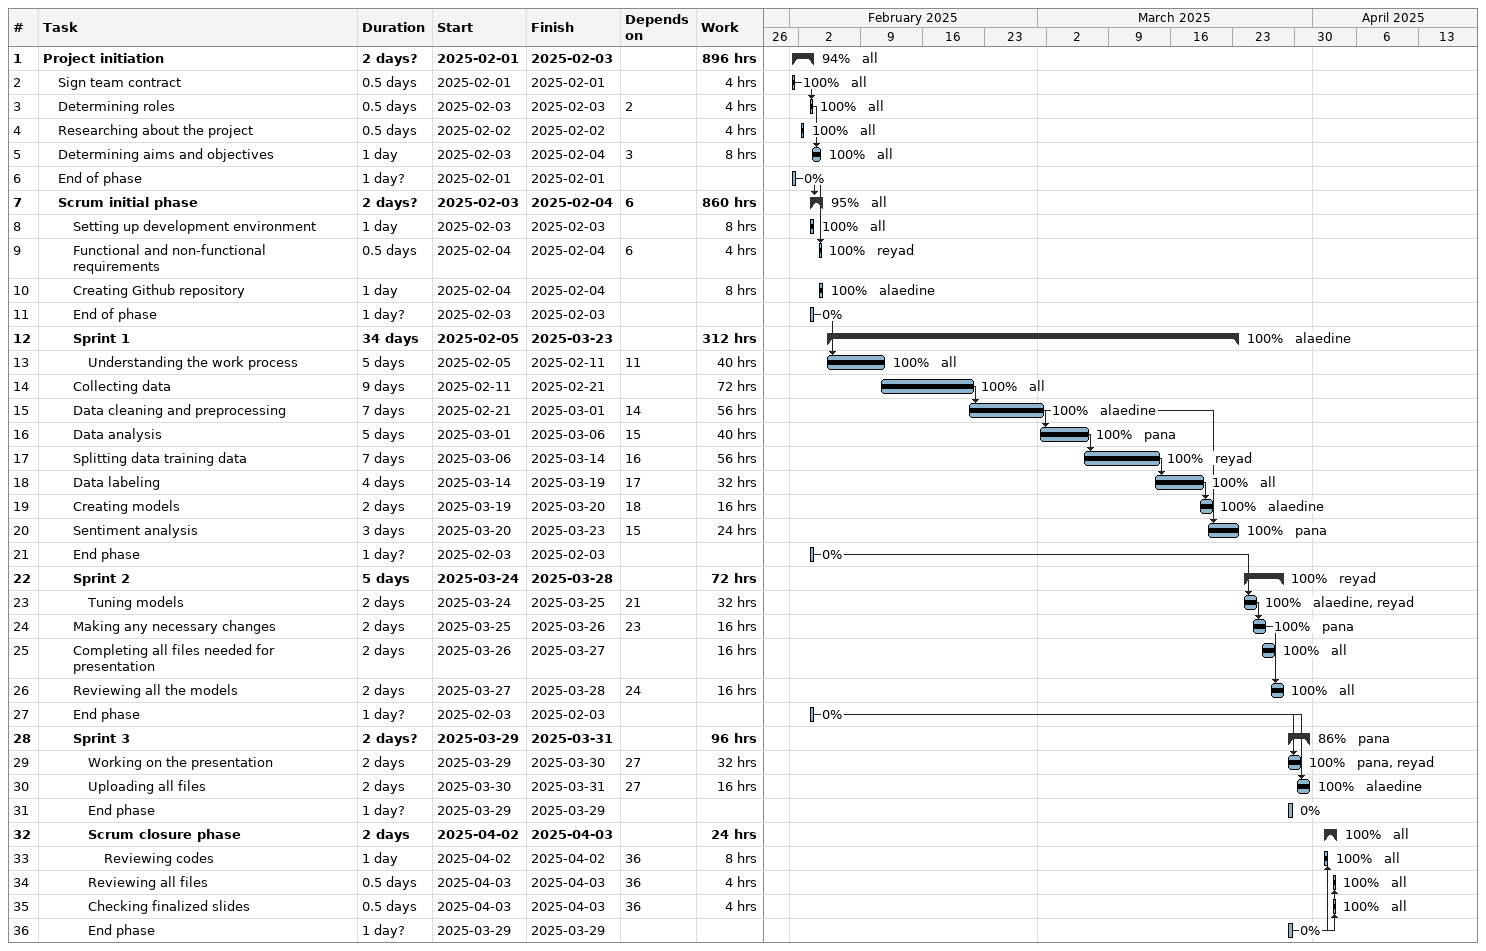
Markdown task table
| ID | Level | Task | Duration | Start | Finish | Predecessors | Resources | % complete | Work (h) |
|---|---|---|---|---|---|---|---|---|---|
| 1 | 1 | **Project initiation** | 2d? | 2025-02-01 | 2025-02-03 |  | all | 94 | 896 |
| 2 | 2 | Sign team contract | 0.5d | 2025-02-01 | 2025-02-01 |  | all | 100 | 4 |
| 3 | 2 | Determining roles | 0.5d | 2025-02-03 | 2025-02-03 | 2 | all | 100 | 4 |
| 4 | 2 | Researching about the project | 0.5d | 2025-02-02 | 2025-02-02 |  | all | 100 | 4 |
| 5 | 2 | Determining aims and objectives | 1d | 2025-02-03 | 2025-02-04 | 3 | all | 100 | 8 |
| 6 | 2 | End of phase | 1d? | 2025-02-01 | 2025-02-01 |  |  | 0 |  |
| 7 | 2 | **Scrum initial phase** | 2d? | 2025-02-03 | 2025-02-04 | 6 | all | 95 | 860 |
| 8 | 3 | Setting up development environment | 1d | 2025-02-03 | 2025-02-03 |  | all | 100 | 8 |
| 9 | 3 | Functional and non-functional requirements | 0.5d | 2025-02-04 | 2025-02-04 | 6 | reyad | 100 | 4 |
| 10 | 3 | Creating Github repository | 1d | 2025-02-04 | 2025-02-04 |  | alaedine | 100 | 8 |
| 11 | 3 | End of phase | 1d? | 2025-02-03 | 2025-02-03 |  |  | 0 |  |
| 12 | 3 | **Sprint 1** | 34d | 2025-02-05 | 2025-03-23 |  | alaedine | 100 | 312 |
| 13 | 4 | Understanding the work process | 5d | 2025-02-05 | 2025-02-11 | 11 | all | 100 | 40 |
| 14 | 3 | Collecting data | 9d | 2025-02-11 | 2025-02-21 |  | all | 100 | 72 |
| 15 | 3 | Data cleaning and preprocessing | 7d | 2025-02-21 | 2025-03-01 | 14 | alaedine | 100 | 56 |
| 16 | 3 | Data analysis | 5d | 2025-03-01 | 2025-03-06 | 15 | pana | 100 | 40 |
| 17 | 3 | Splitting data training data | 7d | 2025-03-06 | 2025-03-14 | 16 | reyad | 100 | 56 |
| 18 | 3 | Data labeling | 4d | 2025-03-14 | 2025-03-19 | 17 | all | 100 | 32 |
| 19 | 3 | Creating models | 2d | 2025-03-19 | 2025-03-20 | 18 | alaedine | 100 | 16 |
| 20 | 3 | Sentiment analysis | 3d | 2025-03-20 | 2025-03-23 | 15 | pana | 100 | 24 |
| 21 | 3 | End phase | 1d? | 2025-02-03 | 2025-02-03 |  |  | 0 |  |
| 22 | 3 | **Sprint 2** | 5d | 2025-03-24 | 2025-03-28 |  | reyad | 100 | 72 |
| 23 | 4 | Tuning models | 2d | 2025-03-24 | 2025-03-25 | 21 | alaedine, reyad | 100 | 32 |
| 24 | 3 | Making any necessary changes | 2d | 2025-03-25 | 2025-03-26 | 23 | pana | 100 | 16 |
| 25 | 3 | Completing all files needed for presentation | 2d | 2025-03-26 | 2025-03-27 |  | all | 100 | 16 |
| 26 | 3 | Reviewing all the models | 2d | 2025-03-27 | 2025-03-28 | 24 | all | 100 | 16 |
| 27 | 3 | End phase | 1d? | 2025-02-03 | 2025-02-03 |  |  | 0 |  |
| 28 | 3 | **Sprint 3** | 2d? | 2025-03-29 | 2025-03-31 |  | pana | 86 | 96 |
| 29 | 4 | Working on the presentation | 2d | 2025-03-29 | 2025-03-30 | 27 | pana, reyad | 100 | 32 |
| 30 | 4 | Uploading all files | 2d | 2025-03-30 | 2025-03-31 | 27 | alaedine | 100 | 16 |
| 31 | 4 | End phase | 1d? | 2025-03-29 | 2025-03-29 |  |  | 0 |  |
| 32 | 4 | **Scrum closure phase** | 2d | 2025-04-02 | 2025-04-03 |  | all | 100 | 24 |
| 33 | 5 | Reviewing codes | 1d | 2025-04-02 | 2025-04-02 | 36 | all | 100 | 8 |
| 34 | 4 | Reviewing all files | 0.5d | 2025-04-03 | 2025-04-03 | 36 | all | 100 | 4 |
| 35 | 4 | Checking finalized slides | 0.5d | 2025-04-03 | 2025-04-03 | 36 | all | 100 | 4 |
| 36 | 4 | End phase | 1d? | 2025-03-29 | 2025-03-29 |  |  | 0 |  |
